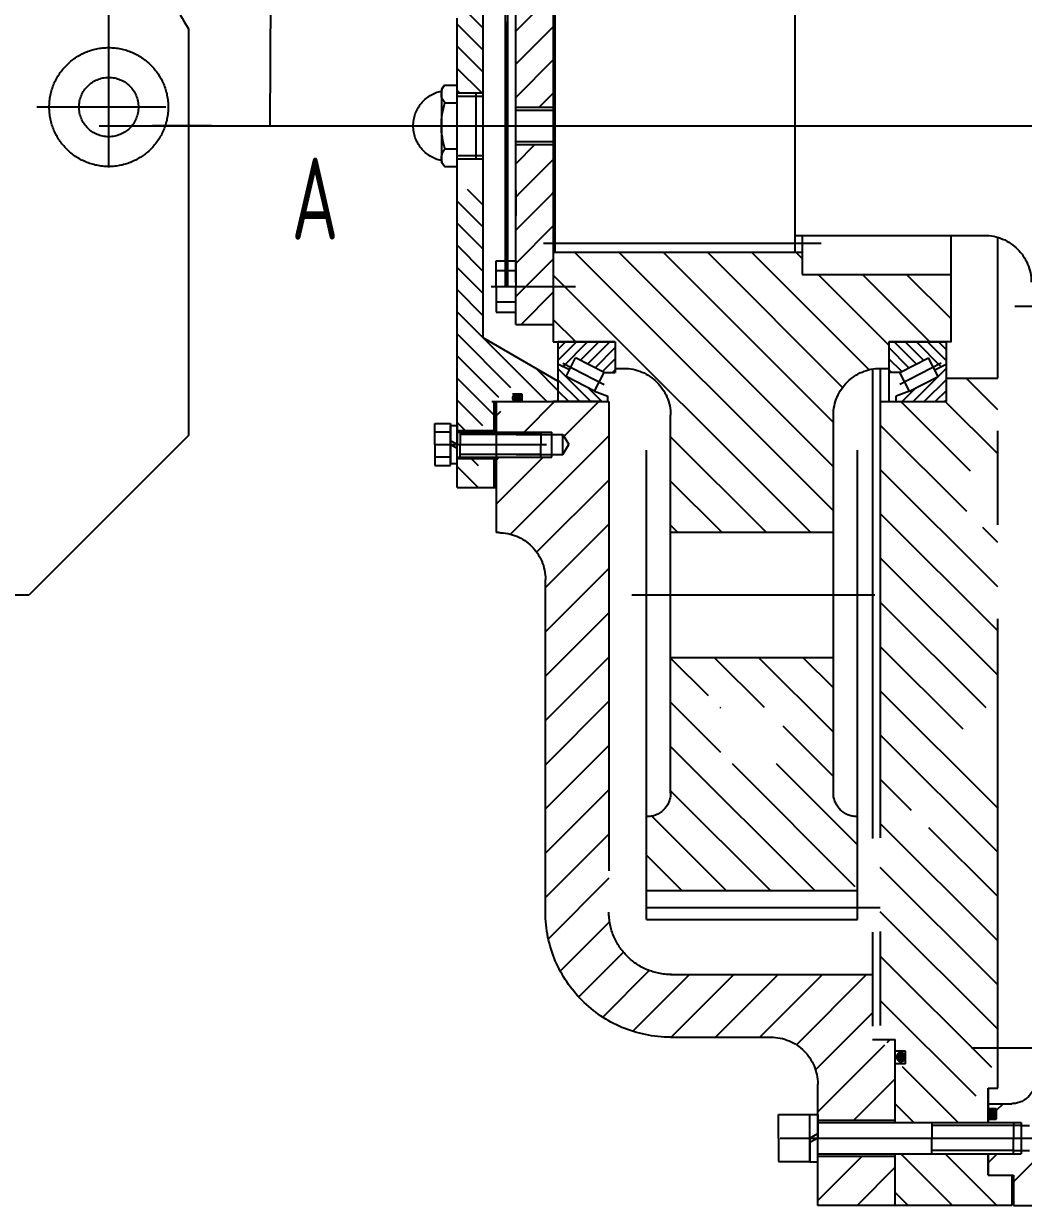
# Model space of a CAD drawing. Header units: millimetres. Extents: x 0 to 12600, y -349 to 8910.
# Drawn here: x 4969 to 5607, y 4722 to 5478 of the extents above; entities that cross this region are included whole.
import ezdxf

# ---------------------------------------------------------------- set-up
doc = ezdxf.new("R2010")
doc.units = ezdxf.units.MM
doc.header["$LTSCALE"] = 300
doc.linetypes.add('G', pattern=[2, 1.25, -0.25, 0.25, -0.25])
doc.linetypes.add('K', pattern=[2.5, 1.25, -0.25, 0.25, -0.25, 0.25, -0.25])
for name, color, linetype in [('01', 7, 'Continuous'), ('02', 1, 'Continuous'), ('05', 142, 'G'), ('07', 6, 'K'), ('11', 3, 'Continuous')]:
    doc.layers.add(name, color=color, linetype=linetype)
doc.styles.get("Standard").update_dxf_attribs({"font": 'isocp', "width": 0.707, "bigfont": 'intecad.shx'})

# ---------------------------------------------------------------- blocks, each defined once
blk = doc.blocks.new('FDSDSDFG')
at = {"layer": '05', "color": 142, "linetype": 'G', "ltscale": 0.8}
for p, q in [((-2937.48, 15216.91), (-2937.48, 14701.86)), ((-2937.48, 14970.18), (-2937.48, 14466.05))]:
    blk.add_line(p, q, dxfattribs=at)
at = {"layer": '07', "color": 6, "linetype": 'K'}
for p, q in [((-2963.48, 15271.52), (-2960.94, 15273.46)), ((-2960.94, 15273.46), (-2914.02, 15273.46)), ((-2911.48, 15271.52), (-2914.02, 15273.46)), ((-2963.48, 15271.52), (-2963.48, 15263.46)), ((-2952.21, 15271.23), (-2952.21, 15263.46)), ((-2922.74, 15271.08), (-2922.74, 15263.46)), ((-2911.48, 15271.52), (-2911.48, 15263.46)), ((-2985.85, 15246.78), (-3002.53, 15263.46)), ((-2971.71, 15246.78), (-2988.39, 15263.46)), ((-2958.48, 15247.69), (-2974.24, 15263.46)), ((-2958.48, 15261.83), (-2960.1, 15263.46)), ((-2958.48, 15263.46), (-2958.48, 15251.46)), ((-2956.48, 15263.46), (-2956.48, 15246.78)), ((-2918.48, 15263.46), (-2918.48, 15246.78)), ((-2916.48, 15263.46), (-2916.48, 15251.46)), ((-2872.72, 15246.78), (-2889.39, 15263.46)), ((-2858.57, 15246.78), (-2875.25, 15263.46)), ((-2844.43, 15246.78), (-2861.11, 15263.46)), ((-2835.59, 15252.09), (-2846.96, 15263.46)), ((-2816.15, 15246.78), (-2832.82, 15263.46)), ((-2802.01, 15246.78), (-2818.68, 15263.46)), ((-2770.09, 15229.01), (-2804.54, 15263.46)), ((-2763.74, 15236.8), (-2790.4, 15263.46)), ((-2752.75, 15239.96), (-2776.25, 15263.46)), ((-2745.63, 15246.98), (-2762.11, 15263.46)), ((-2742.76, 15258.25), (-2747.97, 15263.46)), ((-2706.26, 15250.04), (-2719.69, 15263.46)), ((-3000, 15246.78), (-3009.99, 15256.78)), ((-2958.48, 15251.46), (-2916.48, 15251.46)), ((-2958.48, 15251.46), (-2958.48, 15246.78)), ((-2956.48, 15251.46), (-2956.48, 15246.78)), ((-2918.48, 15251.46), (-2918.48, 15246.78)), ((-2916.48, 15251.46), (-2916.48, 15246.78)), ((-2886.86, 15246.78), (-2896.83, 15256.75)), ((-2830.29, 15246.78), (-2835.59, 15252.09)), ((-2720.18, 15249.81), (-2724.76, 15254.4)), ((-2761.26, 15206.04), (-2801.87, 15246.65)), ((-2761.26, 15239.96), (-2742.76, 15239.96)), ((-2761.26, 15238.56), (-2759.87, 15239.96)), ((-2761.26, 15238.7), (-2760.01, 15239.96)), ((-2761.26, 15238.85), (-2760.15, 15239.96)), ((-2761.26, 15238.99), (-2760.29, 15239.96)), ((-2761.26, 15239.13), (-2760.44, 15239.96)), ((-2761.26, 15239.27), (-2760.58, 15239.96)), ((-2761.26, 15239.41), (-2760.72, 15239.96)), ((-2761.26, 15239.55), (-2760.86, 15239.96)), ((-2761.26, 15239.69), (-2761, 15239.96)), ((-2761.26, 15239.84), (-2761.14, 15239.96)), ((-2761.23, 15238.46), (-2759.73, 15239.96)), ((-2761.09, 15238.46), (-2759.59, 15239.96)), ((-2760.95, 15238.46), (-2759.45, 15239.96)), ((-2760.8, 15238.46), (-2759.3, 15239.96)), ((-2760.66, 15238.46), (-2759.16, 15239.96)), ((-2760.52, 15238.46), (-2759.02, 15239.96)), ((-2760.38, 15238.46), (-2758.88, 15239.96)), ((-2760.24, 15238.46), (-2758.74, 15239.96)), ((-2760.1, 15238.46), (-2758.6, 15239.96)), ((-2759.96, 15238.46), (-2758.46, 15239.96)), ((-2759.81, 15238.46), (-2758.31, 15239.96)), ((-2759.67, 15238.46), (-2758.17, 15239.96)), ((-2759.53, 15238.46), (-2758.03, 15239.96)), ((-2759.39, 15238.46), (-2757.89, 15239.96)), ((-2759.25, 15238.46), (-2757.75, 15239.96)), ((-2759.11, 15238.46), (-2757.61, 15239.96)), ((-2758.97, 15238.46), (-2757.47, 15239.96)), ((-2758.82, 15238.46), (-2757.32, 15239.96)), ((-2758.68, 15238.46), (-2757.18, 15239.96)), ((-2758.54, 15238.46), (-2757.04, 15239.96)), ((-2758.4, 15238.46), (-2756.9, 15239.96)), ((-2758.26, 15238.46), (-2756.76, 15239.96)), ((-2758.12, 15238.46), (-2756.62, 15239.96)), ((-2757.98, 15238.46), (-2756.48, 15239.96)), ((-2757.83, 15238.46), (-2756.33, 15239.96)), ((-2757.69, 15238.46), (-2756.19, 15239.96)), ((-2757.55, 15238.46), (-2756.05, 15239.96)), ((-2757.41, 15238.46), (-2755.91, 15239.96)), ((-2757.27, 15238.46), (-2755.77, 15239.96)), ((-2757.13, 15238.46), (-2755.63, 15239.96)), ((-2756.99, 15238.46), (-2755.49, 15239.96)), ((-2756.84, 15238.46), (-2755.34, 15239.96)), ((-2756.7, 15238.46), (-2755.2, 15239.96)), ((-2756.56, 15238.46), (-2755.06, 15239.96)), ((-2756.42, 15238.46), (-2754.92, 15239.96)), ((-2756.28, 15238.46), (-2754.78, 15239.96)), ((-2756.14, 15238.46), (-2754.64, 15239.96)), ((-2756, 15238.46), (-2754.5, 15239.96)), ((-2755.85, 15238.46), (-2754.35, 15239.96)), ((-2755.71, 15238.46), (-2754.21, 15239.96)), ((-2755.57, 15238.46), (-2754.07, 15239.96)), ((-2755.43, 15238.46), (-2753.93, 15239.96)), ((-2755.29, 15238.46), (-2753.79, 15239.96)), ((-2755.15, 15238.46), (-2753.65, 15239.96)), ((-2755.01, 15238.46), (-2753.51, 15239.96)), ((-2754.92, 15235.76), (-2752.22, 15238.46)), ((-2754.86, 15238.46), (-2753.36, 15239.96)), ((-2754.72, 15238.46), (-2753.22, 15239.96)), ((-2754.58, 15238.46), (-2753.08, 15239.96)), ((-2754.44, 15238.46), (-2752.94, 15239.96)), ((-2754.3, 15238.46), (-2752.8, 15239.96)), ((-2754.16, 15238.46), (-2752.66, 15239.96)), ((-2754.02, 15238.46), (-2752.52, 15239.96)), ((-2753.87, 15238.46), (-2752.37, 15239.96)), ((-2753.73, 15238.46), (-2752.23, 15239.96)), ((-2753.59, 15238.46), (-2752.09, 15239.96)), ((-2753.45, 15238.46), (-2751.95, 15239.96)), ((-2753.31, 15238.46), (-2751.81, 15239.96)), ((-2753.17, 15238.46), (-2751.67, 15239.96)), ((-2753.03, 15238.46), (-2751.53, 15239.96)), ((-2752.88, 15238.46), (-2751.38, 15239.96)), ((-2752.74, 15238.46), (-2751.24, 15239.96)), ((-2752.6, 15238.46), (-2751.1, 15239.96)), ((-2752.46, 15238.46), (-2750.96, 15239.96)), ((-2752.32, 15238.46), (-2750.82, 15239.96)), ((-2752.18, 15238.46), (-2750.68, 15239.96)), ((-2752.04, 15238.46), (-2750.54, 15239.96)), ((-2751.89, 15238.46), (-2750.39, 15239.96)), ((-2751.75, 15238.46), (-2750.25, 15239.96)), ((-2751.61, 15238.46), (-2750.11, 15239.96)), ((-2751.47, 15238.46), (-2749.97, 15239.96)), ((-2751.33, 15238.46), (-2749.83, 15239.96)), ((-2751.19, 15238.46), (-2749.69, 15239.96)), ((-2751.05, 15238.46), (-2749.55, 15239.96)), ((-2750.9, 15238.46), (-2749.4, 15239.96)), ((-2750.76, 15238.46), (-2749.26, 15239.96)), ((-2750.62, 15238.46), (-2749.12, 15239.96)), ((-2750.48, 15238.46), (-2748.98, 15239.96)), ((-2750.34, 15238.46), (-2748.84, 15239.96)), ((-2750.2, 15238.46), (-2748.7, 15239.96)), ((-2750.06, 15238.46), (-2748.56, 15239.96)), ((-2749.91, 15238.46), (-2748.41, 15239.96)), ((-2749.77, 15238.46), (-2748.27, 15239.96)), ((-2749.63, 15238.46), (-2748.13, 15239.96)), ((-2749.49, 15238.46), (-2747.99, 15239.96)), ((-2749.35, 15238.46), (-2747.85, 15239.96)), ((-2749.21, 15238.46), (-2747.71, 15239.96)), ((-2749.07, 15238.46), (-2747.57, 15239.96)), ((-2748.92, 15238.46), (-2747.42, 15239.96)), ((-2748.78, 15238.46), (-2747.28, 15239.96)), ((-2748.64, 15238.46), (-2747.14, 15239.96)), ((-2748.5, 15238.46), (-2747, 15239.96)), ((-2748.36, 15238.46), (-2746.86, 15239.96)), ((-2748.22, 15238.46), (-2746.72, 15239.96)), ((-2748.08, 15238.46), (-2746.58, 15239.96)), ((-2747.93, 15238.46), (-2746.43, 15239.96)), ((-2747.79, 15238.46), (-2746.29, 15239.96)), ((-2747.65, 15238.46), (-2746.15, 15239.96)), ((-2747.51, 15238.46), (-2746.01, 15239.96)), ((-2747.37, 15238.46), (-2745.87, 15239.96)), ((-2747.23, 15238.46), (-2745.73, 15239.96)), ((-2747.09, 15238.46), (-2745.59, 15239.96)), ((-2746.94, 15238.46), (-2745.44, 15239.96)), ((-2746.8, 15238.46), (-2745.3, 15239.96)), ((-2746.66, 15238.46), (-2745.16, 15239.96)), ((-2746.52, 15238.46), (-2745.02, 15239.96)), ((-2746.38, 15238.46), (-2744.88, 15239.96)), ((-2746.24, 15238.46), (-2744.74, 15239.96)), ((-2746.1, 15238.46), (-2744.6, 15239.96)), ((-2745.95, 15238.46), (-2744.45, 15239.96)), ((-2745.81, 15238.46), (-2744.31, 15239.96)), ((-2745.67, 15238.46), (-2744.17, 15239.96)), ((-2745.53, 15238.46), (-2744.03, 15239.96)), ((-2745.39, 15238.46), (-2743.89, 15239.96)), ((-2745.25, 15238.46), (-2743.75, 15239.96)), ((-2745.11, 15238.46), (-2743.61, 15239.96)), ((-2744.96, 15238.46), (-2743.46, 15239.96)), ((-2744.82, 15238.46), (-2743.32, 15239.96)), ((-2744.68, 15238.46), (-2743.18, 15239.96)), ((-2744.54, 15238.46), (-2743.04, 15239.96)), ((-2744.4, 15238.46), (-2742.9, 15239.96)), ((-2744.26, 15238.46), (-2742.76, 15239.95)), ((-2744.12, 15238.46), (-2742.76, 15239.81)), ((-2743.97, 15238.46), (-2742.76, 15239.67)), ((-2743.83, 15238.46), (-2742.76, 15239.53)), ((-2743.69, 15238.46), (-2742.76, 15239.39)), ((-2743.55, 15238.46), (-2742.76, 15239.24)), ((-2743.41, 15238.46), (-2742.76, 15239.1)), ((-2743.27, 15238.46), (-2742.76, 15238.96)), ((-2743.13, 15238.46), (-2742.76, 15238.82)), ((-2742.98, 15238.46), (-2742.76, 15238.68)), ((-2742.84, 15238.46), (-2742.76, 15238.54)), ((-2725.76, 15208.35), (-2695.65, 15238.46)), ((-2725.76, 15236.63), (-2724.29, 15238.1)), ((-2724.47, 15239.96), (-2724.76, 15240.25)), ((-2724.76, 15239.96), (-2706.26, 15239.96)), ((-2724.76, 15238.58), (-2723.38, 15239.96)), ((-2724.76, 15238.72), (-2723.52, 15239.96)), ((-2724.76, 15238.86), (-2723.67, 15239.96)), ((-2724.76, 15239), (-2723.81, 15239.96)), ((-2724.76, 15239.14), (-2723.95, 15239.96)), ((-2724.76, 15239.28), (-2724.09, 15239.96)), ((-2724.76, 15239.42), (-2724.23, 15239.96)), ((-2724.76, 15239.57), (-2724.37, 15239.96)), ((-2724.76, 15239.71), (-2724.51, 15239.96)), ((-2724.76, 15239.85), (-2724.66, 15239.96)), ((-2724.74, 15238.46), (-2723.24, 15239.96)), ((-2724.6, 15238.46), (-2723.1, 15239.96)), ((-2724.46, 15238.46), (-2722.96, 15239.96)), ((-2724.32, 15238.46), (-2722.82, 15239.96)), ((-2724.18, 15238.46), (-2722.68, 15239.96)), ((-2724.03, 15238.46), (-2722.53, 15239.96)), ((-2723.89, 15238.46), (-2722.39, 15239.96)), ((-2723.75, 15238.46), (-2722.25, 15239.96)), ((-2723.61, 15238.46), (-2722.11, 15239.96)), ((-2723.47, 15238.46), (-2721.97, 15239.96)), ((-2723.33, 15238.46), (-2721.83, 15239.96)), ((-2723.19, 15238.46), (-2721.69, 15239.96)), ((-2723.04, 15238.46), (-2721.54, 15239.96)), ((-2722.9, 15238.46), (-2721.4, 15239.96)), ((-2722.76, 15238.46), (-2721.26, 15239.96)), ((-2722.62, 15238.46), (-2721.12, 15239.96)), ((-2722.48, 15238.46), (-2720.98, 15239.96)), ((-2722.34, 15238.46), (-2720.84, 15239.96)), ((-2722.2, 15238.46), (-2720.7, 15239.96)), ((-2722.05, 15238.46), (-2720.55, 15239.96)), ((-2721.91, 15238.46), (-2720.41, 15239.96)), ((-2721.77, 15238.46), (-2720.27, 15239.96)), ((-2721.63, 15238.46), (-2720.13, 15239.96)), ((-2721.49, 15238.46), (-2719.99, 15239.96)), ((-2721.35, 15238.46), (-2719.85, 15239.96)), ((-2721.21, 15238.46), (-2719.71, 15239.96)), ((-2721.06, 15238.46), (-2719.56, 15239.96)), ((-2720.92, 15238.46), (-2719.42, 15239.96)), ((-2720.78, 15238.46), (-2719.28, 15239.96)), ((-2720.64, 15238.46), (-2719.14, 15239.96)), ((-2720.5, 15238.46), (-2719, 15239.96)), ((-2720.36, 15238.46), (-2718.86, 15239.96)), ((-2720.22, 15238.46), (-2718.72, 15239.96)), ((-2720.07, 15238.46), (-2718.57, 15239.96)), ((-2719.93, 15238.46), (-2718.43, 15239.96)), ((-2719.79, 15238.46), (-2718.29, 15239.96)), ((-2719.65, 15238.46), (-2718.15, 15239.96)), ((-2719.51, 15238.46), (-2718.01, 15239.96)), ((-2719.37, 15238.46), (-2717.87, 15239.96)), ((-2719.23, 15238.46), (-2717.73, 15239.96)), ((-2719.08, 15238.46), (-2717.58, 15239.96)), ((-2718.94, 15238.46), (-2717.44, 15239.96)), ((-2718.8, 15238.46), (-2717.3, 15239.96)), ((-2718.66, 15238.46), (-2717.16, 15239.96)), ((-2718.52, 15238.46), (-2717.02, 15239.96)), ((-2718.38, 15238.46), (-2716.88, 15239.96)), ((-2718.24, 15238.46), (-2716.74, 15239.96)), ((-2718.09, 15238.46), (-2716.59, 15239.96)), ((-2717.95, 15238.46), (-2716.45, 15239.96)), ((-2717.81, 15238.46), (-2716.31, 15239.96)), ((-2717.67, 15238.46), (-2716.17, 15239.96)), ((-2717.53, 15238.46), (-2716.03, 15239.96)), ((-2717.39, 15238.46), (-2715.89, 15239.96)), ((-2717.25, 15238.46), (-2715.75, 15239.96)), ((-2717.1, 15238.46), (-2715.6, 15239.96)), ((-2716.96, 15238.46), (-2715.46, 15239.96)), ((-2716.82, 15238.46), (-2715.32, 15239.96)), ((-2716.68, 15238.46), (-2715.18, 15239.96)), ((-2716.54, 15238.46), (-2715.04, 15239.96)), ((-2716.4, 15238.46), (-2714.9, 15239.96)), ((-2716.26, 15238.46), (-2714.76, 15239.96)), ((-2716.11, 15238.46), (-2714.61, 15239.96)), ((-2715.97, 15238.46), (-2714.47, 15239.96)), ((-2715.83, 15238.46), (-2714.33, 15239.96)), ((-2715.69, 15238.46), (-2714.19, 15239.96)), ((-2715.55, 15238.46), (-2714.05, 15239.96)), ((-2715.41, 15238.46), (-2713.91, 15239.96)), ((-2715.27, 15238.46), (-2713.77, 15239.96)), ((-2715.12, 15238.46), (-2713.62, 15239.96)), ((-2714.98, 15238.46), (-2713.48, 15239.96)), ((-2714.84, 15238.46), (-2713.34, 15239.96)), ((-2714.7, 15238.46), (-2713.2, 15239.96)), ((-2714.56, 15238.46), (-2713.06, 15239.96)), ((-2714.42, 15238.46), (-2712.92, 15239.96)), ((-2714.28, 15238.46), (-2712.78, 15239.96)), ((-2714.13, 15238.46), (-2712.63, 15239.96)), ((-2713.99, 15238.46), (-2712.49, 15239.96)), ((-2713.85, 15238.46), (-2712.35, 15239.96)), ((-2713.71, 15238.46), (-2712.21, 15239.96)), ((-2713.57, 15238.46), (-2712.07, 15239.96)), ((-2713.43, 15238.46), (-2711.93, 15239.96)), ((-2713.29, 15238.46), (-2711.79, 15239.96)), ((-2713.14, 15238.46), (-2711.64, 15239.96)), ((-2713, 15238.46), (-2711.5, 15239.96)), ((-2712.86, 15238.46), (-2711.36, 15239.96)), ((-2712.72, 15238.46), (-2711.22, 15239.96)), ((-2712.58, 15238.46), (-2711.08, 15239.96)), ((-2712.44, 15238.46), (-2710.94, 15239.96)), ((-2712.3, 15238.46), (-2710.8, 15239.96)), ((-2712.15, 15238.46), (-2710.65, 15239.96)), ((-2712.01, 15238.46), (-2710.51, 15239.96)), ((-2711.87, 15238.46), (-2710.37, 15239.96)), ((-2711.73, 15238.46), (-2710.23, 15239.96)), ((-2711.59, 15238.46), (-2710.09, 15239.96)), ((-2711.45, 15238.46), (-2709.95, 15239.96)), ((-2711.31, 15238.46), (-2709.81, 15239.96)), ((-2711.16, 15238.46), (-2709.66, 15239.96)), ((-2711.02, 15238.46), (-2709.52, 15239.96)), ((-2710.88, 15238.46), (-2709.38, 15239.96)), ((-2710.74, 15238.46), (-2709.24, 15239.96)), ((-2710.6, 15238.46), (-2709.1, 15239.96)), ((-2710.46, 15238.46), (-2708.96, 15239.96)), ((-2710.32, 15238.46), (-2708.82, 15239.96)), ((-2710.17, 15238.46), (-2708.67, 15239.96)), ((-2710.03, 15238.46), (-2708.53, 15239.96)), ((-2709.89, 15238.46), (-2708.39, 15239.96)), ((-2709.75, 15238.46), (-2708.25, 15239.96)), ((-2709.61, 15238.46), (-2708.11, 15239.96)), ((-2709.47, 15238.46), (-2707.97, 15239.96)), ((-2709.33, 15238.46), (-2707.83, 15239.96)), ((-2709.18, 15238.46), (-2707.68, 15239.96)), ((-2709.04, 15238.46), (-2707.54, 15239.96)), ((-2708.9, 15238.46), (-2707.4, 15239.96)), ((-2708.76, 15238.46), (-2707.26, 15239.96)), ((-2708.62, 15238.46), (-2707.12, 15239.96)), ((-2708.48, 15238.46), (-2706.98, 15239.96)), ((-2708.34, 15238.46), (-2706.84, 15239.96)), ((-2708.2, 15238.46), (-2706.7, 15239.96)), ((-2708.05, 15238.46), (-2706.55, 15239.96)), ((-2707.91, 15238.46), (-2706.41, 15239.96)), ((-2707.77, 15238.46), (-2706.27, 15239.96)), ((-2707.63, 15238.46), (-2706.26, 15239.82)), ((-2707.49, 15238.46), (-2706.26, 15239.68)), ((-2707.35, 15238.46), (-2706.26, 15239.54)), ((-2707.21, 15238.46), (-2706.26, 15239.4)), ((-2707.06, 15238.46), (-2706.26, 15239.26)), ((-2706.92, 15238.46), (-2706.26, 15239.12)), ((-2706.78, 15238.46), (-2706.26, 15238.97)), ((-2706.64, 15238.46), (-2706.26, 15238.83)), ((-2706.5, 15238.46), (-2706.26, 15238.69)), ((-2706.36, 15238.46), (-2706.26, 15238.55)), ((-2766.26, 15225.12), (-2763.55, 15227.84)), ((-2766.26, 15225.27), (-2763.69, 15227.84)), ((-2766.26, 15224.98), (-2763.41, 15227.83)), ((-2766.25, 15224.85), (-2763.28, 15227.82)), ((-2766.25, 15225.42), (-2763.84, 15227.82)), ((-2766.23, 15224.73), (-2763.16, 15227.81)), ((-2766.23, 15225.58), (-2764.01, 15227.8)), ((-2766.21, 15224.61), (-2763.04, 15227.78)), ((-2766.19, 15225.76), (-2764.18, 15227.77)), ((-2766.19, 15224.49), (-2762.92, 15227.76)), ((-2766.15, 15224.38), (-2762.81, 15227.73)), ((-2766.14, 15225.95), (-2764.38, 15227.72)), ((-2766.12, 15224.28), (-2762.7, 15227.69)), ((-2766.08, 15224.17), (-2762.6, 15227.66)), ((-2766.06, 15226.17), (-2764.6, 15227.63)), ((-2766.04, 15224.07), (-2762.5, 15227.62)), ((-2766, 15223.97), (-2762.4, 15227.57)), ((-2739.37, 15166.46), (-2676.49, 15229.33)), ((-3022.07, 15201.96), (-2998.07, 15225.96)), ((-3000.85, 15201.96), (-2976.85, 15225.96)), ((-2979.64, 15201.96), (-2955.64, 15225.96)), ((-2949.48, 15225.96), (-2949.48, 15201.96)), ((-2947.48, 15225.96), (-2947.48, 15201.96)), ((-2927.48, 15225.96), (-2927.48, 15201.96)), ((-2925.48, 15225.96), (-2925.48, 15201.96)), ((-2925.48, 15213.69), (-2913.21, 15225.96)), ((-2916, 15201.96), (-2895.06, 15222.9)), ((-2895.06, 15222.9), (-2892, 15225.96)), ((-2894, 15202.74), (-2870.79, 15225.96)), ((-2873.57, 15201.96), (-2849.57, 15225.96)), ((-2834.8, 15219.52), (-2828.36, 15225.96)), ((-2831.15, 15201.96), (-2810.57, 15222.53)), ((-2765.95, 15223.88), (-2762.31, 15227.52)), ((-2765.93, 15226.45), (-2764.87, 15227.5)), ((-2765.9, 15223.79), (-2762.22, 15227.47)), ((-2765.85, 15223.7), (-2762.13, 15227.42)), ((-2765.79, 15223.62), (-2762.04, 15227.36)), ((-2765.73, 15223.53), (-2761.96, 15227.3)), ((-2765.67, 15223.45), (-2761.88, 15227.24)), ((-2765.6, 15223.38), (-2761.8, 15227.18)), ((-2765.6, 15226.92), (-2765.35, 15227.17)), ((-2765.54, 15223.3), (-2761.73, 15227.11)), ((-2765.47, 15223.23), (-2761.66, 15227.04)), ((-2765.39, 15223.16), (-2761.59, 15226.97)), ((-2765.32, 15223.1), (-2761.52, 15226.89)), ((-2765.24, 15223.03), (-2761.46, 15226.82)), ((-2765.16, 15222.97), (-2761.4, 15226.74)), ((-2765.08, 15222.91), (-2761.34, 15226.65)), ((-2764.99, 15222.86), (-2761.28, 15226.57)), ((-2764.9, 15222.8), (-2761.26, 15226.44)), ((-2764.81, 15222.75), (-2761.26, 15226.3)), ((-2764.72, 15222.71), (-2761.26, 15226.16)), ((-2764.62, 15222.66), (-2761.26, 15226.02)), ((-2764.52, 15222.62), (-2761.26, 15225.88)), ((-2764.41, 15222.59), (-2761.26, 15225.74)), ((-2764.31, 15222.55), (-2761.26, 15225.6)), ((-2764.19, 15222.52), (-2761.26, 15225.45)), ((-2764.08, 15222.5), (-2761.26, 15225.31)), ((-2763.96, 15222.48), (-2761.26, 15225.17)), ((-2763.83, 15222.46), (-2761.26, 15225.03)), ((-2763.7, 15222.45), (-2761.26, 15224.89)), ((-2763.56, 15222.45), (-2761.26, 15224.75)), ((-2763.41, 15222.46), (-2761.26, 15224.61)), ((-2763.26, 15222.47), (-2761.26, 15224.46)), ((-2763.09, 15222.49), (-2761.26, 15224.32)), ((-2762.91, 15222.53), (-2761.26, 15224.18)), ((-2762.71, 15222.59), (-2761.26, 15224.04)), ((-2762.48, 15222.68), (-2761.26, 15223.9)), ((-2762.19, 15222.83), (-2761.26, 15223.76)), ((-2761.26, 15201.13), (-2741.76, 15220.63)), ((-2852.36, 15201.96), (-2834.8, 15219.52)), ((-2768.33, 15198.97), (-2782.56, 15213.19)), ((-2711.08, 15166.46), (-2664.96, 15212.58)), ((-2958.43, 15201.96), (-2949.48, 15210.91)), ((-2682.8, 15166.46), (-2642.3, 15206.96)), ((-2654.52, 15166.46), (-2614.02, 15206.96)), ((-2626.23, 15166.46), (-2585.73, 15206.96)), ((-2597.95, 15166.46), (-2557.45, 15206.96)), ((-2569.66, 15166.46), (-2529.16, 15206.96)), ((-2541.38, 15166.46), (-2500.88, 15206.96)), ((-2506.07, 15173.48), (-2472.59, 15206.96)), ((-2484.81, 15166.46), (-2444.31, 15206.96)), ((-2456.53, 15166.46), (-2417.87, 15205.11)), ((-2894.79, 15201.96), (-2894, 15202.74)), ((-2677.72, 15037.64), (-2842.03, 15201.96)), ((-2799.36, 15187.57), (-2813.75, 15201.96)), ((-2428.73, 15165.97), (-2397.21, 15197.48)), ((-2761.26, 15172.85), (-2739, 15195.11)), ((-2691.32, 15022.96), (-2856.48, 15188.12)), ((-2409.29, 15157.12), (-2380.69, 15185.72)), ((-2513.09, 15166.46), (-2506.07, 15173.48)), ((-2397.55, 15140.58), (-2367.77, 15170.36)), ((-2719.6, 15022.96), (-2856.48, 15159.83)), ((-2394.98, 15114.87), (-2358.72, 15151.13)), ((-2448.71, 15091.48), (-2496.27, 15139.03)), ((-2448.71, 15119.76), (-2471.41, 15142.46)), ((-2747.89, 15022.96), (-2856.48, 15131.55)), ((-2677.72, 15065.92), (-2738.75, 15126.96)), ((-2677.72, 15094.21), (-2710.46, 15126.96)), ((-2677.72, 15122.49), (-2682.18, 15126.96)), ((-2573.15, 15102.78), (-2597.33, 15126.96)), ((-2536.97, 15094.88), (-2569.04, 15126.96)), ((-2448.71, 15034.91), (-2540.76, 15126.96)), ((-2448.71, 15063.19), (-2512.47, 15126.96)), ((-2394.98, 15086.58), (-2354.98, 15126.58)), ((-2770.3, 15017.09), (-2856.48, 15103.27)), ((-2565.62, 15066.97), (-2597.72, 15099.06)), ((-2565.25, 15094.88), (-2565.71, 15095.34)), ((-2369.84, 15083.44), (-2354.98, 15098.3)), ((-2451.15, 15009.06), (-2529.62, 15087.53)), ((-2394.98, 15058.3), (-2369.84, 15083.44)), ((-2781.61, 15000.11), (-2856.48, 15074.98)), ((-2549.9, 15022.96), (-2597.72, 15070.78)), ((-2394.98, 15030.02), (-2354.98, 15070.02)), ((-2521.61, 15022.96), (-2553.69, 15055.03)), ((-2477.83, 15007.46), (-2529.62, 15059.25)), ((-2305.48, 15057.96), (-2305.48, 15037.96)), ((-2290.48, 15057.96), (-2305.48, 15057.96)), ((-2290.48, 15057.96), (-2275.48, 15057.96)), ((-2275.48, 15057.96), (-2275.48, 15037.96)), ((-2852.74, 15042.96), (-2856.48, 15046.7)), ((-2394.98, 15001.73), (-2350.12, 15046.59)), ((-2290.48, 15053.52), (-2290.48, 14904.41)), ((-2578.18, 15022.96), (-2597.72, 15042.49)), ((-2290.48, 15040.05), (-2290.48, 15030.86)), ((-2797.24, 14987.46), (-2842.48, 15032.7)), ((-2370.47, 14997.96), (-2334.06, 15034.37)), ((-2349.86, 14990.28), (-2307.18, 15032.96)), ((-2305.58, 15037.96), (-2305.58, 15032.96)), ((-2290.48, 15037.96), (-2305.58, 15037.96)), ((-2305.58, 15032.96), (-2290.48, 15032.96)), ((-2301.98, 15032.96), (-2301.98, 14983.46)), ((-2300.48, 15032.96), (-2300.48, 14902.87)), ((-2290.48, 15037.96), (-2293.36, 15032.96)), ((-2275.48, 15037.96), (-2290.48, 15037.96)), ((-2290.48, 15032.96), (-2287.59, 15037.96)), ((-2290.48, 15037.96), (-2275.38, 15037.96)), ((-2275.38, 15032.96), (-2290.48, 15032.96)), ((-2280.48, 15032.96), (-2280.48, 14902.87)), ((-2278.98, 15032.96), (-2278.98, 14983.46)), ((-2278.98, 15004.59), (-2250.61, 15032.96)), ((-2278.98, 15032.88), (-2278.9, 15032.96)), ((-2275.38, 15037.96), (-2275.38, 15032.96)), ((-2308.55, 15003.3), (-2301.98, 15009.88)), ((-2799.36, 14961.3), (-2842.48, 15004.41)), ((-2328.4, 14983.46), (-2308.55, 15003.3)), ((-2271.83, 14983.46), (-2247.48, 15007.81)), ((-2690.96, 14937.75), (-2746.17, 14992.96)), ((-2642.89, 14917.96), (-2717.89, 14992.96)), ((-2614.6, 14917.96), (-2689.6, 14992.96)), ((-2586.32, 14917.96), (-2661.32, 14992.96)), ((-2565.39, 14925.32), (-2633.03, 14992.96)), ((-2551.86, 14940.07), (-2604.75, 14992.96)), ((-2501.46, 14917.96), (-2576.46, 14992.96)), ((-2473.18, 14917.96), (-2548.18, 14992.96)), ((-2499.89, 14972.95), (-2519.9, 14992.96)), ((-2416.61, 14917.96), (-2491.61, 14992.96)), ((-2388.33, 14917.96), (-2463.33, 14992.96)), ((-2360.04, 14917.96), (-2435.04, 14992.96)), ((-2335.51, 14921.71), (-2406.76, 14992.96)), ((-2317.22, 14931.7), (-2378.47, 14992.96)), ((-2353.5, 14986.64), (-2351.27, 14988.87)), ((-2716.76, 14935.26), (-2761.26, 14979.77)), ((-2345.07, 14979.65), (-2342.1, 14982.63)), ((-2345.07, 14979.79), (-2342.24, 14982.63)), ((-2345.07, 14979.94), (-2342.38, 14982.63)), ((-2345.06, 14979.52), (-2341.97, 14982.62)), ((-2345.06, 14980.09), (-2342.54, 14982.61)), ((-2345.05, 14979.4), (-2341.84, 14982.6)), ((-2345.04, 14980.26), (-2342.7, 14982.59)), ((-2345.03, 14979.27), (-2341.72, 14982.58)), ((-2345, 14979.16), (-2341.6, 14982.56)), ((-2345, 14980.43), (-2342.88, 14982.56)), ((-2344.97, 14979.04), (-2341.49, 14982.53)), ((-2344.95, 14980.63), (-2343.07, 14982.5)), ((-2344.94, 14978.93), (-2341.38, 14982.5)), ((-2344.91, 14978.83), (-2341.27, 14982.46)), ((-2344.87, 14980.85), (-2343.29, 14982.43)), ((-2344.87, 14978.73), (-2341.17, 14982.42)), ((-2344.83, 14978.63), (-2341.07, 14982.38)), ((-2344.78, 14978.53), (-2340.98, 14982.34)), ((-2344.75, 14981.11), (-2343.55, 14982.3)), ((-2344.73, 14978.44), (-2340.88, 14982.29)), ((-2344.68, 14978.35), (-2340.79, 14982.24)), ((-2344.63, 14978.26), (-2340.7, 14982.18)), ((-2344.57, 14978.17), (-2340.62, 14982.13)), ((-2344.51, 14978.09), (-2340.54, 14982.07)), ((-2344.51, 14981.49), (-2343.94, 14982.06)), ((-2344.45, 14978.01), (-2340.46, 14982.01)), ((-2344.39, 14977.94), (-2340.38, 14981.94)), ((-2344.32, 14977.86), (-2340.31, 14981.88)), ((-2344.25, 14977.79), (-2340.23, 14981.81)), ((-2344.18, 14977.72), (-2340.16, 14981.73)), ((-2344.1, 14977.65), (-2340.1, 14981.66)), ((-2344.03, 14977.59), (-2340.03, 14981.58)), ((-2343.95, 14977.52), (-2339.97, 14981.5)), ((-2343.87, 14977.46), (-2339.91, 14981.42)), ((-2343.78, 14977.41), (-2339.85, 14981.34)), ((-2343.7, 14977.35), (-2339.8, 14981.25)), ((-2343.61, 14977.3), (-2339.75, 14981.16)), ((-2343.51, 14977.25), (-2339.7, 14981.07)), ((-2343.42, 14977.21), (-2339.65, 14980.97)), ((-2343.32, 14977.16), (-2339.61, 14980.87)), ((-2343.22, 14977.12), (-2339.57, 14980.77)), ((-2343.11, 14977.09), (-2339.53, 14980.67)), ((-2343, 14977.05), (-2339.5, 14980.56)), ((-2342.89, 14977.02), (-2339.47, 14980.45)), ((-2342.78, 14977), (-2339.44, 14980.33)), ((-2342.66, 14976.98), (-2339.42, 14980.21)), ((-2342.53, 14976.96), (-2339.41, 14980.09)), ((-2342.39, 14976.96), (-2339.4, 14979.95)), ((-2342.25, 14976.96), (-2339.39, 14979.82)), ((-2342.11, 14976.96), (-2339.39, 14979.67)), ((-2341.97, 14976.96), (-2339.4, 14979.52)), ((-2341.81, 14976.98), (-2339.42, 14979.36)), ((-2341.63, 14977.01), (-2339.46, 14979.19)), ((-2341.44, 14977.06), (-2339.5, 14979)), ((-2341.23, 14977.13), (-2339.57, 14978.79)), ((-2340.98, 14977.24), (-2339.68, 14978.54)), ((-2300.48, 14943.25), (-2336.1, 14978.87)), ((-2300.48, 14971.53), (-2311.91, 14982.96)), ((-2262.34, 14961.67), (-2280.48, 14979.81)), ((-2247.48, 14975.1), (-2255.34, 14982.96)), ((-2814.31, 14947.96), (-2842.48, 14976.13)), ((-2340.65, 14977.43), (-2339.87, 14978.2)), ((-2444.9, 14917.96), (-2488.8, 14961.86)), ((-2300.48, 14959.96), (-2290.48, 14959.96)), ((-2298.48, 14902.87), (-2298.48, 14959.96)), ((-2280.48, 14959.96), (-2290.48, 14959.96)), ((-2282.48, 14907.96), (-2282.48, 14959.96)), ((-2247.48, 14946.81), (-2262.34, 14961.67)), ((-2727.74, 14917.96), (-2761.26, 14951.48)), ((-2247.48, 14918.53), (-2280.48, 14951.53)), ((-2756.02, 14917.96), (-2776.26, 14938.2)), ((-2671.17, 14917.96), (-2680.76, 14927.54)), ((-2312.48, 14914.53), (-2308.05, 14918.96)), ((-2309.48, 14919.08), (-2304.6, 14923.96)), ((-2309.48, 14919.22), (-2304.74, 14923.96)), ((-2309.48, 14919.36), (-2304.88, 14923.96)), ((-2309.48, 14919.51), (-2305.03, 14923.96)), ((-2309.48, 14919.65), (-2305.17, 14923.96)), ((-2309.48, 14919.79), (-2305.31, 14923.96)), ((-2309.48, 14919.93), (-2305.45, 14923.96)), ((-2309.48, 14920.07), (-2305.59, 14923.96)), ((-2309.48, 14920.21), (-2305.73, 14923.96)), ((-2309.48, 14920.35), (-2305.87, 14923.96)), ((-2309.48, 14920.5), (-2306.02, 14923.96)), ((-2309.48, 14920.64), (-2306.16, 14923.96)), ((-2309.48, 14920.78), (-2306.3, 14923.96)), ((-2309.48, 14920.92), (-2306.44, 14923.96)), ((-2309.48, 14921.06), (-2306.58, 14923.96)), ((-2309.48, 14921.2), (-2306.72, 14923.96)), ((-2309.48, 14921.34), (-2306.86, 14923.96)), ((-2309.48, 14921.49), (-2307.01, 14923.96)), ((-2309.48, 14921.63), (-2307.15, 14923.96)), ((-2309.48, 14921.77), (-2307.29, 14923.96)), ((-2309.48, 14921.91), (-2307.43, 14923.96)), ((-2309.48, 14922.05), (-2307.57, 14923.96)), ((-2309.48, 14922.19), (-2307.71, 14923.96)), ((-2309.48, 14922.33), (-2307.85, 14923.96)), ((-2309.48, 14922.48), (-2308, 14923.96)), ((-2309.48, 14922.62), (-2308.14, 14923.96)), ((-2309.48, 14922.76), (-2308.28, 14923.96)), ((-2309.48, 14922.9), (-2308.42, 14923.96)), ((-2309.48, 14923.04), (-2308.56, 14923.96)), ((-2309.48, 14923.18), (-2308.7, 14923.96)), ((-2309.48, 14923.32), (-2308.84, 14923.96)), ((-2309.48, 14923.47), (-2308.99, 14923.96)), ((-2309.48, 14923.61), (-2309.13, 14923.96)), ((-2309.48, 14923.75), (-2309.27, 14923.96)), ((-2309.48, 14923.89), (-2309.41, 14923.96)), ((-2309.46, 14918.96), (-2304.46, 14923.96)), ((-2309.32, 14918.96), (-2304.32, 14923.96)), ((-2309.18, 14918.96), (-2304.18, 14923.96)), ((-2309.04, 14918.96), (-2304.04, 14923.96)), ((-2308.89, 14918.96), (-2303.89, 14923.96)), ((-2308.75, 14918.96), (-2303.75, 14923.96)), ((-2308.61, 14918.96), (-2303.61, 14923.96)), ((-2308.47, 14918.96), (-2303.47, 14923.96)), ((-2308.33, 14918.96), (-2303.33, 14923.96)), ((-2308.19, 14918.96), (-2303.19, 14923.96)), ((-2308.05, 14918.96), (-2303.05, 14923.96)), ((-2307.9, 14918.96), (-2302.9, 14923.96)), ((-2307.76, 14918.96), (-2302.76, 14923.96)), ((-2307.62, 14918.96), (-2302.62, 14923.96)), ((-2307.48, 14918.96), (-2302.48, 14923.96)), ((-2307.34, 14918.96), (-2302.48, 14923.82)), ((-2307.2, 14918.96), (-2302.48, 14923.68)), ((-2307.06, 14918.96), (-2302.48, 14923.54)), ((-2306.91, 14918.96), (-2302.48, 14923.39)), ((-2306.77, 14918.96), (-2302.48, 14923.25)), ((-2306.63, 14918.96), (-2302.48, 14923.11)), ((-2306.49, 14918.96), (-2302.48, 14922.97)), ((-2306.35, 14918.96), (-2302.48, 14922.83)), ((-2306.21, 14918.96), (-2302.48, 14922.69)), ((-2306.07, 14918.96), (-2302.48, 14922.55)), ((-2305.92, 14918.96), (-2302.48, 14922.4)), ((-2305.78, 14918.96), (-2302.48, 14922.26)), ((-2305.64, 14918.96), (-2302.48, 14922.12)), ((-2305.5, 14918.96), (-2302.48, 14921.98)), ((-2305.36, 14918.96), (-2302.48, 14921.84)), ((-2305.22, 14918.96), (-2302.48, 14921.7)), ((-2305.08, 14918.96), (-2302.48, 14921.56)), ((-2304.93, 14918.96), (-2302.48, 14921.41)), ((-2304.79, 14918.96), (-2302.48, 14921.27)), ((-2304.65, 14918.96), (-2302.48, 14921.13)), ((-2304.51, 14918.96), (-2302.48, 14920.99)), ((-2304.37, 14918.96), (-2302.48, 14920.85)), ((-2304.23, 14918.96), (-2302.48, 14920.71)), ((-2304.09, 14918.96), (-2302.48, 14920.57)), ((-2303.94, 14918.96), (-2302.48, 14920.42)), ((-2303.8, 14918.96), (-2302.48, 14920.28)), ((-2303.66, 14918.96), (-2302.48, 14920.14)), ((-2303.52, 14918.96), (-2302.48, 14920)), ((-2303.38, 14918.96), (-2302.48, 14919.86)), ((-2303.24, 14918.96), (-2302.48, 14919.72)), ((-2303.1, 14918.96), (-2302.48, 14919.58)), ((-2302.95, 14918.96), (-2302.48, 14919.43)), ((-2302.81, 14918.96), (-2302.48, 14919.29)), ((-2302.67, 14918.96), (-2302.48, 14919.15)), ((-2302.53, 14918.96), (-2302.48, 14919.01)), ((-2280.48, 14918.24), (-2274.76, 14923.96)), ((-2300.48, 14907.96), (-2290.48, 14907.96)), ((-2300.48, 14902.87), (-2280.48, 14902.87)), ((-2298.48, 14902.87), (-2298.48, 14897.71)), ((-2280.48, 14907.96), (-2290.48, 14907.96)), ((-2290.48, 14879.96), (-2262.48, 14907.96)), ((-2282.48, 14907.96), (-2282.48, 14897.71)), ((-2266.19, 14908.96), (-2266.85, 14909.62))]:
    blk.add_line(p, q, dxfattribs=at)
at = {"layer": '07', "color": 6, "linetype": 'K', "ltscale": 0.8}
for p, q in [((-2733.76, 15277.56), (-2747.14, 15277.56)), ((-2747.14, 15277.56), (-2747.14, 15267.56)), ((-2741.76, 15267.56), (-2741.76, 15277.56)), ((-2733.76, 15277.95), (-2733.76, 15206.33)), ((-2733.76, 15277.56), (-2720.39, 15277.56)), ((-2733.76, 15273.57), (-2733.76, 15219.65)), ((-2725.76, 15267.56), (-2725.76, 15277.56)), ((-2720.39, 15277.56), (-2720.39, 15267.56)), ((-2747.14, 15267.56), (-2733.76, 15267.56)), ((-2733.76, 15267.56), (-2745.96, 15267.56)), ((-2745.96, 15267.56), (-2745.96, 15263.46)), ((-2733.76, 15263.46), (-2736.13, 15267.56)), ((-2733.76, 15272.05), (-2733.76, 15211.3)), ((-2733.76, 15269.65), (-2733.76, 15261.36)), ((-2733.76, 15267.64), (-2733.76, 15214.17)), ((-2733.76, 15267.56), (-2731.4, 15263.46)), ((-2720.39, 15267.56), (-2733.76, 15267.56)), ((-2733.76, 15267.56), (-2721.56, 15267.56)), ((-2721.56, 15267.56), (-2721.56, 15263.46)), ((-2706.26, 15263.46), (-3168.69, 15263.46)), ((-2745.96, 15263.46), (-2733.76, 15263.46)), ((-2742.76, 15263.46), (-2742.76, 15238.46)), ((-2741.76, 15263.46), (-2741.76, 15209.88)), ((-2741.76, 15261.56), (-2733.76, 15261.56)), ((-2740.16, 15209.88), (-2740.16, 15261.56)), ((-2721.56, 15263.46), (-2733.76, 15263.46)), ((-2725.76, 15261.56), (-2733.76, 15261.56)), ((-2727.36, 15209.88), (-2727.36, 15261.56)), ((-2725.76, 15263.46), (-2725.76, 15209.88)), ((-2724.76, 15263.46), (-2724.76, 15238.46)), ((-2706.26, 15263.46), (-2706.26, 15238.46)), ((-2801.95, 15246.78), (-3073, 15246.78)), ((-2774.35, 15198.97), (-2801.95, 15246.78)), ((-2834.8, 15238.46), (-2851.28, 15238.46)), ((-2851.28, 15238.46), (-2851.28, 15225.96)), ((-2844.8, 15225.96), (-2844.8, 15238.46)), ((-2834.8, 15241.7), (-2834.8, 15187.67)), ((-2834.8, 15238.46), (-2818.33, 15238.46)), ((-2824.8, 15225.96), (-2824.8, 15238.46)), ((-2818.33, 15238.46), (-2818.33, 15225.96)), ((-2761.26, 15241.13), (-2761.26, 15166.46)), ((-2761.26, 15238.46), (-2677.48, 15238.46)), ((-2677.48, 15236.96), (-2677.48, 15238.46)), ((-2677.48, 15235.78), (-2677.48, 15235.78)), ((-2834.8, 15232.5), (-3040.15, 15232.5)), ((-2834.8, 15230.94), (-3040.15, 15230.94)), ((-3004.2, 15230.94), (-3002.63, 15232.5)), ((-3002.78, 15230.94), (-3001.22, 15232.5)), ((-3001.37, 15230.94), (-2999.8, 15232.5)), ((-2999.96, 15230.94), (-2998.39, 15232.5)), ((-2998.54, 15230.94), (-2996.97, 15232.5)), ((-2997.13, 15230.94), (-2995.56, 15232.5)), ((-2995.71, 15230.94), (-2994.15, 15232.5)), ((-2994.3, 15230.94), (-2992.73, 15232.5)), ((-2992.88, 15230.94), (-2991.32, 15232.5)), ((-2991.47, 15230.94), (-2989.9, 15232.5)), ((-2990.06, 15230.94), (-2988.49, 15232.5)), ((-2988.64, 15230.94), (-2987.07, 15232.5)), ((-2987.23, 15230.94), (-2985.66, 15232.5)), ((-2985.81, 15230.94), (-2984.25, 15232.5)), ((-2984.4, 15230.94), (-2982.83, 15232.5)), ((-2982.99, 15230.94), (-2981.42, 15232.5)), ((-2981.57, 15230.94), (-2980, 15232.5)), ((-2980.16, 15230.94), (-2978.59, 15232.5)), ((-2978.74, 15230.94), (-2977.17, 15232.5)), ((-2977.33, 15230.94), (-2975.76, 15232.5)), ((-2975.91, 15230.94), (-2974.35, 15232.5)), ((-2974.5, 15230.94), (-2972.93, 15232.5)), ((-2973.09, 15230.94), (-2971.52, 15232.5)), ((-2971.67, 15230.94), (-2970.1, 15232.5)), ((-2970.26, 15230.94), (-2968.69, 15232.5)), ((-2968.84, 15230.94), (-2967.27, 15232.5)), ((-2967.43, 15230.94), (-2965.86, 15232.5)), ((-2966.01, 15230.94), (-2964.45, 15232.5)), ((-2964.6, 15230.94), (-2963.03, 15232.5)), ((-2963.19, 15230.94), (-2961.62, 15232.5)), ((-2961.77, 15230.94), (-2960.2, 15232.5)), ((-2960.36, 15230.94), (-2958.79, 15232.5)), ((-2958.94, 15230.94), (-2957.38, 15232.5)), ((-2957.53, 15230.94), (-2955.96, 15232.5)), ((-2956.12, 15230.94), (-2954.55, 15232.5)), ((-2954.7, 15230.94), (-2953.13, 15232.5)), ((-2953.29, 15230.94), (-2951.72, 15232.5)), ((-2951.87, 15230.94), (-2950.3, 15232.5)), ((-2950.46, 15230.94), (-2948.89, 15232.5)), ((-2949.04, 15230.94), (-2947.48, 15232.5)), ((-2947.63, 15230.94), (-2946.06, 15232.5)), ((-2946.22, 15230.94), (-2944.65, 15232.5)), ((-2944.8, 15230.94), (-2943.23, 15232.5)), ((-2943.39, 15230.94), (-2941.82, 15232.5)), ((-2941.97, 15230.94), (-2940.4, 15232.5)), ((-2940.56, 15230.94), (-2938.99, 15232.5)), ((-2939.14, 15230.94), (-2937.58, 15232.5)), ((-2937.73, 15230.94), (-2937.48, 15231.19)), ((-2937.48, 15231.19), (-2936.16, 15232.5)), ((-2936.32, 15230.94), (-2934.75, 15232.5)), ((-2934.9, 15230.94), (-2933.33, 15232.5)), ((-2933.49, 15230.94), (-2931.92, 15232.5)), ((-2932.07, 15230.94), (-2930.51, 15232.5)), ((-2930.66, 15230.94), (-2929.09, 15232.5)), ((-2929.25, 15230.94), (-2927.68, 15232.5)), ((-2927.83, 15230.94), (-2926.26, 15232.5)), ((-2926.42, 15230.94), (-2924.85, 15232.5)), ((-2925, 15230.94), (-2923.43, 15232.5)), ((-2923.59, 15230.94), (-2922.02, 15232.5)), ((-2922.17, 15230.94), (-2920.61, 15232.5)), ((-2920.76, 15230.94), (-2919.19, 15232.5)), ((-2919.35, 15230.94), (-2917.78, 15232.5)), ((-2917.93, 15230.94), (-2916.36, 15232.5)), ((-2916.52, 15230.94), (-2914.95, 15232.5)), ((-2915.1, 15230.94), (-2913.53, 15232.5)), ((-2913.69, 15230.94), (-2912.12, 15232.5)), ((-2912.27, 15230.94), (-2910.71, 15232.5)), ((-2910.86, 15230.94), (-2909.29, 15232.5)), ((-2909.45, 15230.94), (-2907.88, 15232.5)), ((-2908.03, 15230.94), (-2906.46, 15232.5)), ((-2906.62, 15230.94), (-2905.05, 15232.5)), ((-2905.2, 15230.94), (-2903.64, 15232.5)), ((-2903.79, 15230.94), (-2902.22, 15232.5)), ((-2902.38, 15230.94), (-2900.81, 15232.5)), ((-2900.96, 15230.94), (-2899.39, 15232.5)), ((-2899.55, 15230.94), (-2897.98, 15232.5)), ((-2898.13, 15230.94), (-2896.56, 15232.5)), ((-2896.72, 15230.94), (-2895.15, 15232.5)), ((-2895.3, 15230.94), (-2893.74, 15232.5)), ((-2893.89, 15230.94), (-2892.32, 15232.5)), ((-2892.48, 15230.94), (-2890.91, 15232.5)), ((-2891.06, 15230.94), (-2889.49, 15232.5)), ((-2889.65, 15230.94), (-2888.08, 15232.5)), ((-2888.23, 15230.94), (-2886.66, 15232.5)), ((-2886.82, 15230.94), (-2885.25, 15232.5)), ((-2885.4, 15230.94), (-2883.84, 15232.5)), ((-2883.99, 15230.94), (-2882.42, 15232.5)), ((-2882.58, 15230.94), (-2881.01, 15232.5)), ((-2881.16, 15230.94), (-2879.59, 15232.5)), ((-2879.75, 15230.94), (-2878.18, 15232.5)), ((-2878.33, 15230.94), (-2876.77, 15232.5)), ((-2876.92, 15230.94), (-2875.35, 15232.5)), ((-2875.51, 15230.94), (-2873.94, 15232.5)), ((-2874.09, 15230.94), (-2872.52, 15232.5)), ((-2872.68, 15230.94), (-2871.11, 15232.5)), ((-2871.26, 15230.94), (-2869.69, 15232.5)), ((-2869.85, 15230.94), (-2868.28, 15232.5)), ((-2868.43, 15230.94), (-2866.87, 15232.5)), ((-2867.02, 15230.94), (-2865.45, 15232.5)), ((-2865.61, 15230.94), (-2864.04, 15232.5)), ((-2864.19, 15230.94), (-2862.62, 15232.5)), ((-2862.78, 15230.94), (-2861.21, 15232.5)), ((-2861.36, 15230.94), (-2859.79, 15232.5)), ((-2859.95, 15230.94), (-2858.38, 15232.5)), ((-2858.53, 15230.94), (-2856.97, 15232.5)), ((-2857.12, 15230.94), (-2855.55, 15232.5)), ((-2855.71, 15230.94), (-2854.14, 15232.5)), ((-2854.29, 15230.94), (-2852.72, 15232.5)), ((-2852.88, 15230.94), (-2851.31, 15232.5)), ((-2851.46, 15230.94), (-2851.28, 15231.12)), ((-2851.28, 15231.12), (-2849.9, 15232.5)), ((-2850.05, 15230.94), (-2848.48, 15232.5)), ((-2848.64, 15230.94), (-2847.07, 15232.5)), ((-2847.22, 15230.94), (-2845.65, 15232.5)), ((-2845.81, 15230.94), (-2844.8, 15231.94)), ((-2844.8, 15231.94), (-2844.24, 15232.5)), ((-2844.39, 15230.94), (-2842.82, 15232.5)), ((-2842.98, 15230.94), (-2841.41, 15232.5)), ((-2841.56, 15230.94), (-2840, 15232.5)), ((-2840.15, 15230.94), (-2838.58, 15232.5)), ((-2838.74, 15230.94), (-2837.17, 15232.5)), ((-2837.32, 15230.94), (-2835.75, 15232.5)), ((-2835.91, 15230.94), (-2834.8, 15232.04)), ((-2766.26, 15227.98), (-2766.26, 15221.98)), ((-2837.48, 15225.96), (-3064.38, 15225.96)), ((-2896.39, 15225.96), (-2879.91, 15225.96)), ((-2863.44, 15225.96), (-2879.91, 15225.96)), ((-2851.28, 15225.96), (-2834.8, 15225.96)), ((-2810.57, 15225.96), (-2834.8, 15225.96)), ((-2810.57, 15225.96), (-2810.57, 15201.96)), ((-2761.26, 15226.8), (-2766.26, 15226.8)), ((-2766.26, 15221.98), (-2761.26, 15221.98)), ((-2741.76, 15225.78), (-2741.76, 15202.78)), ((-2740.16, 15225.78), (-2740.16, 15195.78)), ((-2727.36, 15225.78), (-2727.36, 15195.78)), ((-2725.76, 15225.78), (-2725.76, 15202.78)), ((-2862.48, 15208.26), (-2862.48, 15030.87)), ((-2741.76, 15209.88), (-2733.76, 15209.88)), ((-2725.76, 15209.88), (-2733.76, 15209.88)), ((-2434.58, 15206.96), (-2647.48, 15206.96)), ((-3075.59, 15201.96), (-2799.36, 15201.96)), ((-3018.48, 15200.96), (-2856.48, 15200.96)), ((-2856.48, 15042.96), (-2856.48, 15201.96)), ((-2799.36, 15201.96), (-2799.36, 15166.96)), ((-2799.36, 15201.96), (-2799.36, 15162.46)), ((-2799.36, 15162.46), (-2799.36, 15198.97)), ((-2799.36, 15198.97), (-2761.26, 15198.97)), ((-2794.55, 15198.97), (-2799.36, 15194.15)), ((-2787.48, 15198.97), (-2799.36, 15187.08)), ((-2781.47, 15191.7), (-2785.07, 15198.97)), ((-2782.31, 15198.97), (-2761.26, 15177.93)), ((-2775.24, 15198.97), (-2761.26, 15185)), ((-2769.18, 15203.47), (-2769.18, 15203.54)), ((-2769.18, 15198.97), (-2769.18, 15199.04)), ((-2768.16, 15198.97), (-2761.26, 15192.07)), ((-2761.26, 15171.5), (-2761.26, 15202.32)), ((-2725.76, 15202.78), (-2741.76, 15202.78)), ((-2783.53, 15195.85), (-2799.36, 15180.01)), ((-2777.35, 15193.82), (-2789.27, 15187.69)), ((-2785.82, 15195.81), (-2772.21, 15169.34)), ((-2767.97, 15175.56), (-2777.35, 15193.82)), ((-2740.16, 15195.78), (-2733.76, 15192.09)), ((-2727.36, 15195.78), (-2740.16, 15195.78)), ((-2727.36, 15195.78), (-2733.76, 15192.09)), ((-2787.69, 15184.62), (-2799.36, 15172.94)), ((-2779.89, 15169.44), (-2789.27, 15187.69)), ((-2785.29, 15179.95), (-2799.36, 15165.87)), ((-2782.89, 15175.28), (-2795.71, 15162.46)), ((-2767.97, 15175.56), (-2779.89, 15169.44)), ((-2770.08, 15179.67), (-2761.26, 15170.86)), ((-2767.97, 15175.56), (-2764.68, 15167)), ((-2780.49, 15170.61), (-2788.63, 15162.46)), ((-2779.89, 15169.44), (-2779.89, 15162.46)), ((-2764.8, 15167.32), (-2764.48, 15167)), ((-2799.36, 15162.46), (-2779.89, 15162.46)), ((-2782.48, 15162.46), (-2782.48, 15156.96)), ((-2779.89, 15164.14), (-2781.56, 15162.46)), ((-2761.26, 15167), (-2764.68, 15167)), ((-2761.26, 15166.46), (-2434.98, 15166.46)), ((-2637.72, 15151.84), (-2637.72, 14996.55)), ((-2430.16, 15142.46), (-2778.46, 15142.46)), ((-2517.48, 15141.96), (-2517.48, 15141.96)), ((-2495.98, 15141.96), (-2495.98, 15141.96)), ((-2472.68, 15141.96), (-2472.68, 15141.96)), ((-2448.71, 15142.46), (-2448.71, 15007.96)), ((-2437.94, 15142.46), (-2437.94, 14992.96)), ((-2430.16, 15142.46), (-2430.16, 15007.46)), ((-2510.98, 15126.96), (-2752.48, 15126.96)), ((-2677.72, 15126.96), (-2677.72, 15022.96)), ((-2597.72, 15126.96), (-2597.72, 15022.96)), ((-2394.98, 15126.96), (-2394.98, 14997.96)), ((-2354.98, 15126.96), (-2354.98, 15062.96)), ((-2290.48, 15056.95), (-2290.48, 14880.91)), ((-2856.48, 15047.46), (-3018.48, 15047.46)), ((-2867.48, 15047.46), (-2867.48, 14926.46)), ((-2867.48, 15042.96), (-2842.48, 15042.96)), ((-2842.48, 15042.96), (-2842.48, 14947.96)), ((-2247.48, 15032.96), (-2324.98, 15032.96)), ((-2247.48, 14908.96), (-2247.48, 15032.96)), ((-2290.48, 15027.89), (-2290.48, 14907.96)), ((-2510.98, 15022.96), (-2752.48, 15022.96)), ((-2430.16, 15007.46), (-2778.46, 15007.46)), ((-2517.48, 15007.96), (-2517.48, 15007.96)), ((-2495.98, 15007.96), (-2495.98, 15007.96)), ((-2472.68, 15007.96), (-2472.68, 15007.96)), ((-2782.06, 14997.96), (-2353.5, 14997.96)), ((-2353.5, 14997.96), (-2353.5, 14983.46)), ((-2799.36, 14987.46), (-2799.36, 14950.95)), ((-2799.36, 14947.46), (-2799.36, 14987.46)), ((-2799.36, 14987.46), (-2761.26, 14987.46)), ((-2782.89, 14974.64), (-2795.71, 14987.46)), ((-2780.49, 14979.31), (-2788.63, 14987.46)), ((-2782.48, 14992.96), (-2353.5, 14992.96)), ((-2782.48, 14992.96), (-2782.48, 14987.46)), ((-2782.48, 14992.96), (-2374.98, 14992.96)), ((-2779.89, 14985.78), (-2781.56, 14987.46)), ((-2779.89, 14980.48), (-2779.89, 14987.46)), ((-2761.26, 14992.96), (-2761.26, 14950.95)), ((-2785.29, 14969.97), (-2799.36, 14984.05)), ((-2779.89, 14980.48), (-2789.27, 14962.22)), ((-2785.82, 14954.1), (-2772.21, 14980.57)), ((-2767.97, 14974.35), (-2779.89, 14980.48)), ((-2770.08, 14970.25), (-2761.26, 14979.06)), ((-2767.97, 14974.35), (-2764.68, 14982.91)), ((-2764.8, 14982.6), (-2764.48, 14982.91)), ((-2761.26, 14982.91), (-2764.68, 14982.91)), ((-2300.48, 14983.46), (-2353.5, 14983.46)), ((-2345.99, 14976.96), (-2345.99, 14983.46)), ((-2337.99, 14976.96), (-2337.99, 14983.46)), ((-2247.48, 14983.46), (-2280.48, 14983.46)), ((-2787.69, 14965.3), (-2799.36, 14976.98)), ((-2782.31, 14950.95), (-2761.26, 14971.99)), ((-2767.97, 14974.35), (-2777.35, 14956.1)), ((-2337.99, 14976.96), (-2345.99, 14976.96)), ((-2783.53, 14954.07), (-2799.36, 14969.9)), ((-2775.24, 14950.95), (-2761.26, 14964.92)), ((-2787.48, 14950.95), (-2799.36, 14962.83)), ((-2794.55, 14950.95), (-2799.36, 14955.76)), ((-2777.35, 14956.1), (-2789.27, 14962.22)), ((-2781.47, 14958.22), (-2785.07, 14950.95)), ((-2768.16, 14950.95), (-2761.26, 14957.85)), ((-2799.36, 14950.95), (-2761.26, 14950.95)), ((-2776.26, 14950.95), (-2776.26, 14917.96)), ((-2769.18, 14950.95), (-2769.18, 14950.87)), ((-2867.48, 14947.96), (-2799.36, 14947.96)), ((-2290.48, 14941.05), (-2290.48, 14835.23)), ((-2348.2, 14934.69), (-2348.2, 14729.64)), ((-2322.48, 14917.96), (-2866.1, 14917.96)), ((-2776.26, 14917.96), (-2866.1, 14917.96)), ((-2322.48, 14923.96), (-2322.48, 14917.96)), ((-2322.48, 14923.96), (-2300.48, 14923.96)), ((-2300.48, 14923.96), (-2322.48, 14923.96)), ((-2312.48, 14923.96), (-2312.48, 14908.96)), ((-2312.48, 14923.96), (-2312.48, 14908.96)), ((-2309.48, 14923.96), (-2309.48, 14919.96)), ((-2309.48, 14923.96), (-2309.48, 14918.96)), ((-2309.48, 14918.96), (-2302.48, 14918.96)), ((-2302.48, 14923.96), (-2302.48, 14919.96)), ((-2302.48, 14923.96), (-2302.48, 14918.96)), ((-2266.85, 14923.96), (-2280.48, 14923.96)), ((-2280.48, 14923.96), (-2266.85, 14923.96)), ((-2266.85, 14923.96), (-2266.85, 14907.96)), ((-2266.85, 14923.96), (-2266.85, 14907.96)), ((-2822.33, 14907.09), (-2822.33, 14729.76)), ((-2266.85, 14908.96), (-2247.48, 14908.96)), ((-2247.48, 14907.96), (-2266.85, 14907.96)), ((-2266.85, 14907.96), (-2247.48, 14907.96)), ((-2247.48, 14907.96), (-2247.48, 14557.96)), ((-2247.48, 14907.96), (-2247.48, 14557.96))]:
    blk.add_line(p, q, dxfattribs=at)
blk.add_circle((-2342.23, 14979.79), 2.84, dxfattribs=at)
at = {"layer": '07', "color": 6, "linetype": 'K'}
for centre, radius, start, end in [((-2937.48, 15268.68), 22.78, 12.11787, 167.88213), ((-2958.02, 15264.84), 8.63, 47.75411, 129.23595), ((-2937.71, 15225.22), 48.24, 71.92782, 107.49727), ((-2916.86, 15265), 8.46, 50.45911, 134.05318)]:
    blk.add_arc(centre, radius, start, end, dxfattribs=at)
at = {"layer": '07', "color": 6, "linetype": 'K', "ltscale": 0.8}
for centre, radius, start, end in [((-2647.48, 15236.96), 30, 180, 270), ((-2763.57, 15225.15), 2.69, 31.10673, 328.89327), ((-2434.98, 15126.96), 80, 0, 90), ((-2762.42, 15197.82), 1.15, 0, 90), ((-2434.98, 15126.46), 40, 0, 90), ((-2752.48, 15156.96), 30, 180, 270), ((-2510.98, 15141.96), 15, 270, 1.91021), ((-2324.98, 15062.96), 30, 180, 270), ((-2752.48, 14992.96), 30, 90, 180), ((-2510.98, 15007.96), 15, 0, 90), ((-2762.42, 14952.1), 1.15, 270, 0), ((-2837.48, 14926.46), 30, 180, 270), ((-2327.48, 14908.96), 15, 270, 0)]:
    blk.add_arc(centre, radius, start, end, dxfattribs=at)

msp = doc.modelspace()

# ---------------------------------------------------------------- linework, layer by layer
at = {"layer": '01'}
msp.add_line((5051.07, 5412.78), (5126.07, 5412.34), dxfattribs=at)
at = {"layer": '02'}
msp.add_line((5126.07, 5412.34), (5126.86, 5547.33), dxfattribs=at)
at = {"layer": '05'}
msp.add_line((2616.86, 5412.34), (5478.59, 5412.34), dxfattribs=at)
at = {"layer": '07', "color": 6, "linetype": 'K'}
for p, q in [((5022.97, 5385.65), (5022.97, 5507.2)), ((5073.97, 5474.34), (5073.97, 5214.34)), ((5059.45, 5424.34), (4977.12, 5424.34)), ((5073.97, 5214.34), (4971.97, 5112.34)), ((4971.97, 5112.34), (4914.97, 5112.34))]:
    msp.add_line(p, q, dxfattribs=at)
for radius in [38, 19]:
    msp.add_circle((5022.97, 5424.34), radius, dxfattribs=at)
msp.add_arc((5334.47, 5632.97), 305, 180, 211.33973, dxfattribs=at)

# ---------------------------------------------------------------- block references
at = {"layer": '01', "xscale": -1, "rotation": 90}
msp.add_blockref('FDSDSDFG', (20509.02, 2474.86), dxfattribs=at)

# ---------------------------------------------------------------- texts
at = {"layer": '11', "insert": (5139.8, 5392.11), "char_height": 52.5, "width": 30.865, "attachment_point": 1}
msp.add_mtext('A', dxfattribs=at)

doc.saveas('drawing.dxf')
